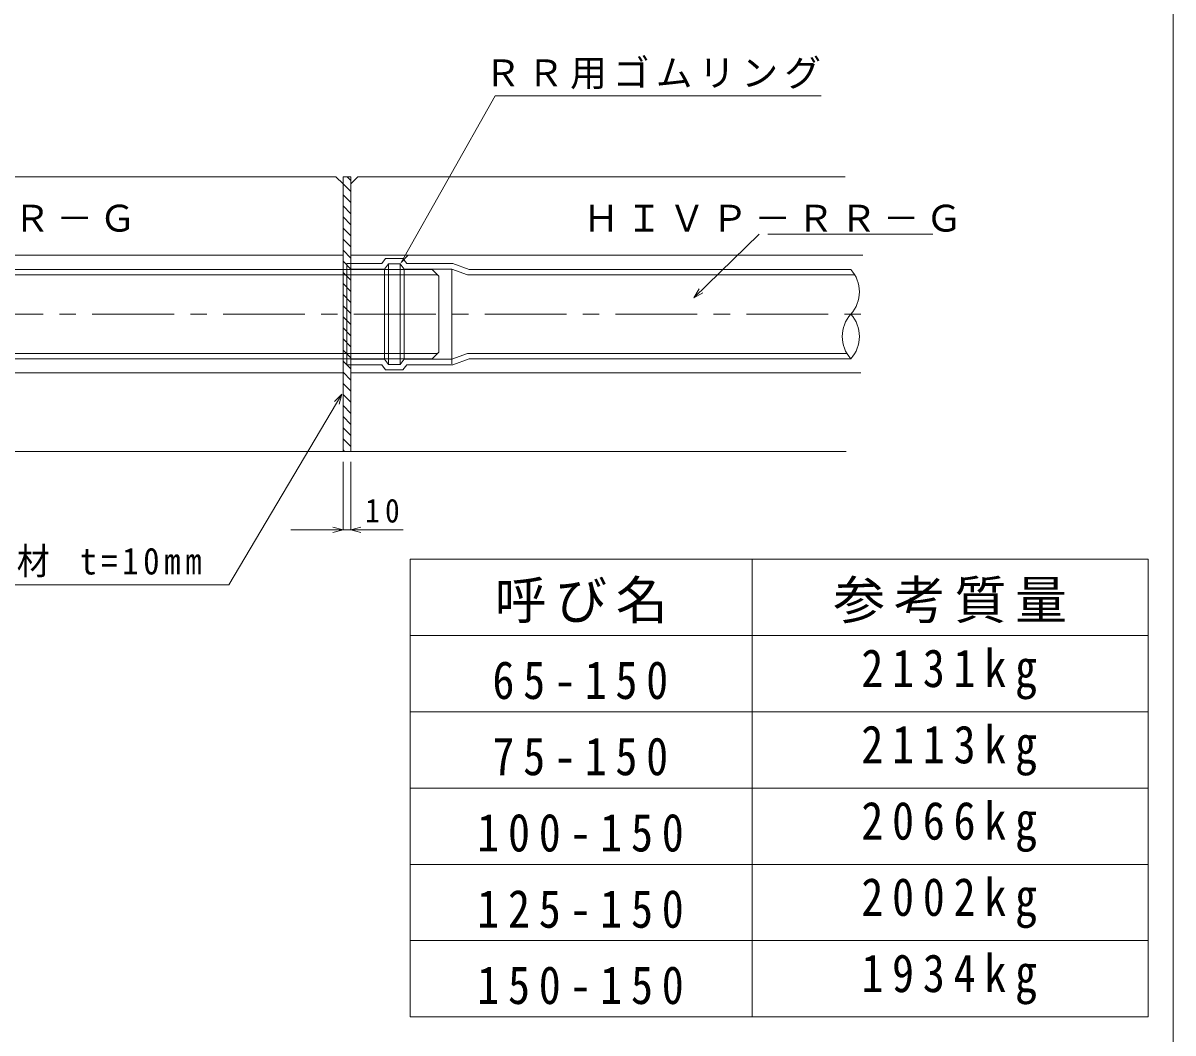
# Model space of a CAD drawing. Units: millimetres, scale not verified. Extents: x -2105 to 2095, y -1489 to 1451.
# Drawn here: x 1040 to 2095, y -934 to -7 of the extents above; entities that cross this region are included whole.
import ezdxf

# ---------------------------------------------------------------- set-up
doc = ezdxf.new("R2010")
doc.units = ezdxf.units.MM
doc.header["$LTSCALE"] = 15
doc.linetypes.add('CHAIN1', pattern=[8, 5, -1, 1, -1])
for name, color, linetype, lineweight in [('0-1_ブロック', 5, 'Continuous', 9), ('0-4_ノズル', 7, 'Continuous', 9), ('0-F', 7, 'Continuous', 9)]:
    doc.layers.add(name, color=color, linetype=linetype, lineweight=lineweight)
doc.styles.add('ＭＳ ゴシック', font='')
doc.styles.get('ＭＳ ゴシック').set_extended_font_data('MS Gothic')

msp = doc.modelspace()

# ---------------------------------------------------------------- linework, layer by layer
at = {"layer": '0-1_ブロック'}
msp.add_lwpolyline([(-2104.63, -1489.35), (2095.37, -1489.35), (2095.37, 1450.65)], dxfattribs=at)
at = {"layer": '0-4_ノズル'}
for p, q in [((1387.22, -227.27), (1473.46, -74.09)), ((1473.46, -74.09), (1772.71, -74.09)), ((1334.02, -148.6), (1334.02, -400.6)), ((1341.22, -148.6), (1334.02, -148.6)), ((1341.22, -162.03), (1334.02, -154.83)), ((1341.22, -151.84), (1337.98, -148.6)), ((1341.22, -400.6), (1341.22, -148.6)), ((1341.22, -172.21), (1334.02, -165.01)), ((1341.22, -182.39), (1334.02, -175.19)), ((1341.22, -192.57), (1334.02, -185.37)), ((1341.22, -202.76), (1334.02, -195.56)), ((1341.22, -212.94), (1334.02, -205.74)), ((1715.76, -201.32), (1655.74, -259.71)), ((1875.06, -201.32), (1723.62, -201.32)), ((1341.22, -223.12), (1334.02, -215.92)), ((1387.22, -227.27), (1393.93, -220.41)), ((1341.22, -233.3), (1334.02, -226.1)), ((1341.22, -243.48), (1334.02, -236.28)), ((1341.22, -253.67), (1334.02, -246.47)), ((1655.74, -259.71), (1660.66, -251.46)), ((1341.22, -263.85), (1334.02, -256.65)), ((1655.74, -259.71), (1664.12, -255.02)), ((1341.22, -274.03), (1334.02, -266.83)), ((1341.22, -284.21), (1334.02, -277.01)), ((1341.22, -294.4), (1334.02, -287.2)), ((1341.22, -304.58), (1334.02, -297.38)), ((1341.22, -314.76), (1334.02, -307.56)), ((1341.22, -324.94), (1334.02, -317.74)), ((1341.22, -335.13), (1334.02, -327.93)), ((1333.08, -348.06), (1229.38, -523.16)), ((1333.08, -348.06), (1326.22, -354.77)), ((1333.08, -348.06), (1330.49, -357.3)), ((1341.22, -345.31), (1334.02, -338.11)), ((1341.22, -355.49), (1334.02, -348.29)), ((1341.22, -365.67), (1334.02, -358.47)), ((1341.22, -375.86), (1334.02, -368.66)), ((1341.22, -386.04), (1334.02, -378.84)), ((1341.22, -396.22), (1334.02, -389.02)), ((1335.42, -400.6), (1334.02, -399.2)), ((1334.02, -400.6), (1341.22, -400.6)), ((1334.02, -472.6), (1334.02, -410.2)), ((1341.22, -472.6), (1341.22, -410.2)), ((1334.02, -472.6), (1324.75, -470.12)), ((1334.02, -472.6), (1324.75, -475.09)), ((1341.22, -472.6), (1350.5, -470.12)), ((1341.22, -472.6), (1350.5, -475.09)), ((1341.22, -472.6), (1389.22, -472.6)), ((1229.38, -523.16), (933.86, -523.16))]:
    msp.add_line(p, q, dxfattribs=at)
at = {"layer": '0-4_ノズル', "color": 3}
for p, q in [((1347.7, -148.6), (1794.56, -148.6)), ((864.52, -220.6), (1334.02, -220.6)), ((1810.72, -220.6), (1341.22, -220.6)), ((1808.75, -220.6), (1341.22, -220.6)), ((864.15, -328.6), (1334.02, -328.6)), ((1809.11, -328.6), (1341.22, -328.6)), ((877.82, -400.6), (1334.02, -400.6)), ((1795.45, -400.6), (1341.22, -400.6))]:
    msp.add_line(p, q, dxfattribs=at)
at = {"layer": '0-4_ノズル', "color": 4}
for p, q in [((1337.6, -228.12), (1369.56, -228.12)), ((1341.22, -228.49), (1341.22, -320.27)), ((1373.15, -223.38), (1369.56, -228.12)), ((1375.69, -228.49), (1372.1, -233.23)), ((1373.15, -223.38), (1389, -223.38)), ((1375.69, -228.58), (1375.69, -274.47)), ((1386.46, -228.46), (1386.46, -274.47)), ((1389, -223.38), (1392.59, -228.12)), ((1420.51, -238.41), (871.89, -238.41)), ((1341.22, -233.23), (1372.14, -233.23)), ((1372.1, -233.3), (1372.1, -315.98)), ((1390.05, -233.18), (1390.05, -315.98)), ((1390.08, -233.23), (1433.77, -233.23)), ((1433.77, -233.23), (1448.13, -238.41)), ((1433.77, -233.37), (1433.77, -320.27)), ((1448.13, -238.41), (1803.35, -238.41)), ((1450.06, -233.68), (1799.87, -233.68)), ((1375.69, -320.63), (1375.69, -274.74)), ((1386.46, -320.75), (1386.46, -274.74)), ((1420.51, -310.79), (878.86, -310.79)), ((1341.22, -315.98), (1372.14, -315.98)), ((1375.69, -320.72), (1372.1, -315.98)), ((1390.08, -315.98), (1433.77, -315.98)), ((1433.77, -315.98), (1448.13, -310.79)), ((1448.13, -310.79), (1796.39, -310.79)), ((1450.06, -315.53), (1799.87, -315.53)), ((1373.15, -325.83), (1369.56, -321.09)), ((1373.15, -325.83), (1389, -325.83)), ((1389, -325.83), (1392.59, -321.09))]:
    msp.add_line(p, q, dxfattribs=at)
at = {"layer": '0-4_ノズル', "color": 4, "linetype": 'CHAIN1'}
msp.add_line((864.02, -274.6), (1812.01, -274.6), dxfattribs=at)
at = {"layer": '0-4_ノズル', "color": 3}
for points in [[(1334.02, -155.08), (1327.54, -148.6), (878.71, -148.6)], [(1347.7, -148.6), (1341.22, -155.08), (1341.22, -400.6)]]:
    msp.add_lwpolyline(points, dxfattribs=at)
at = {"layer": '0-4_ノズル', "color": 4}
for points in [[(1337.6, -228.12), (1337.6, -321.09), (1369.56, -321.09)], [(1375.69, -228.49), (1386.46, -228.49), (1390.05, -233.23)], [(1392.59, -228.12), (1434.67, -228.12), (1449.87, -233.61)], [(1421.77, -309.53), (1421.77, -239.68), (1415.77, -233.68), (875.37, -233.68)], [(1421.77, -309.53), (1415.77, -315.53), (875.37, -315.53)], [(1375.69, -320.72), (1386.46, -320.72), (1390.05, -315.98)], [(1392.59, -321.09), (1434.67, -321.09), (1449.87, -315.6)]]:
    msp.add_lwpolyline(points, dxfattribs=at)
at = {"layer": '0-4_ノズル'}
msp.add_lwpolyline([(1341.22, -472.6), (1334.02, -472.6), (1286.02, -472.6)], dxfattribs=at)
at = {"layer": '0-4_ノズル', "color": 4}
for centre, start, end in [((1776.99, -254.14), 318.19, 41.81001), ((1822.75, -295.07), 138.19, 221.81001), ((1776.99, -295.07), 318.19, 41.81001)]:
    msp.add_arc(centre, 30.7, start, end, dxfattribs=at)
at = {"layer": '0-F', "color": 5}
for p, q in [((1395.7, -499.65), (2072.46, -499.65)), ((1395.7, -499.65), (1395.7, -919.65)), ((1709.25, -499.65), (1709.25, -919.65)), ((2072.46, -499.65), (2072.46, -919.65)), ((1395.7, -569.65), (2072.46, -569.65)), ((1395.7, -639.65), (2072.46, -639.65)), ((1395.7, -709.65), (2072.46, -709.65)), ((1395.7, -779.65), (2072.46, -779.65)), ((1395.7, -849.65), (2072.46, -849.65)), ((1395.7, -919.65), (2072.46, -919.65))]:
    msp.add_line(p, q, dxfattribs=at)

# ---------------------------------------------------------------- texts
at = {"layer": '0-4_ノズル', "attachment_point": 7, "style": 'ＭＳ ゴシック'}
for s, insert, char_height in [('\\T1.17;ＲＲ用ゴムリング', (1463.71, -68.27), 24.63), ('\\T1.17;ＨＩＶＰ－ＲＲ－Ｇ', (796.01, -199.24), 24.63), ('\\T1.17;ＨＩＶＰ－ＲＲ－Ｇ', (1554.06, -199.24), 24.63), ('\\T1.37;\\W0.9;10', (1354.31, -466.19), 21.82), ('\\T1.28;\\W0.9;目地材\\~t=10mm', (957.38, -516.2), 24.63)]:
    msp.add_mtext(s, dxfattribs=dict(at, insert=insert, char_height=char_height))
at = {"layer": '0-F', "char_height": 34.84, "attachment_point": 7, "style": 'ＭＳ ゴシック'}
for s, insert in [('\\T1.17;呼び名', (1473.11, -558.41)), ('\\T1.17;参考質量', (1783.7, -558.41)), ('\\T1.4;\\W0.85;2131kg', (1809.48, -628.41)), ('\\T1.4;\\W0.85;65-150', (1471.09, -628.41)), ('\\T1.4;\\W0.85;2113kg', (1809.48, -698.41)), ('\\T1.4;\\W0.85;75-150', (1471.09, -698.41)), ('\\T1.4;\\W0.85;2066kg', (1809.48, -768.41)), ('\\T1.4;\\W0.85;100-150', (1457.19, -768.41)), ('\\T1.4;\\W0.85;2002kg', (1809.48, -838.41)), ('\\T1.4;\\W0.85;125-150', (1457.19, -838.41)), ('\\T1.4;\\W0.85;1934kg', (1809.48, -908.41)), ('\\T1.4;\\W0.85;150-150', (1457.19, -908.41))]:
    msp.add_mtext(s, dxfattribs=dict(at, insert=insert))

doc.saveas('drawing.dxf')
